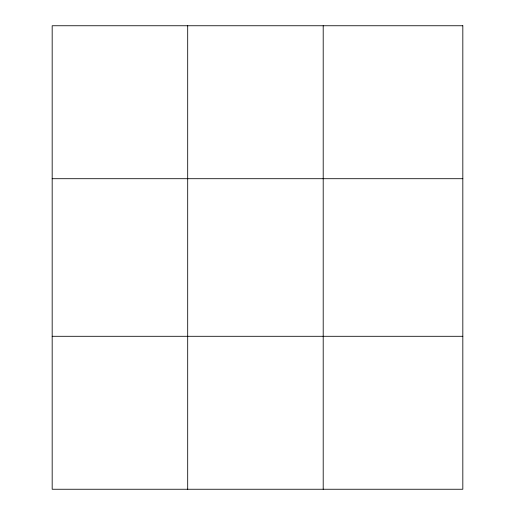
<?xml version="1.0" encoding="UTF-8"?>
<svg xmlns="http://www.w3.org/2000/svg" width="515" height="515" viewBox="0 0 515 515"><rect width="100%" height="100%" fill="white"/><g stroke="black" fill="none" stroke-linecap="round" stroke-linejoin="round"><path stroke-width="0.77" d="M187.692 25.75L187.692 489.25M323.201 25.75L323.201 489.25M52.176 178.705L462.824 178.705M52.176 336.295L462.824 336.295M462.824 25.75L462.824 489.25L52.176 489.25L52.176 25.75L462.824 25.75"/></g></svg>
